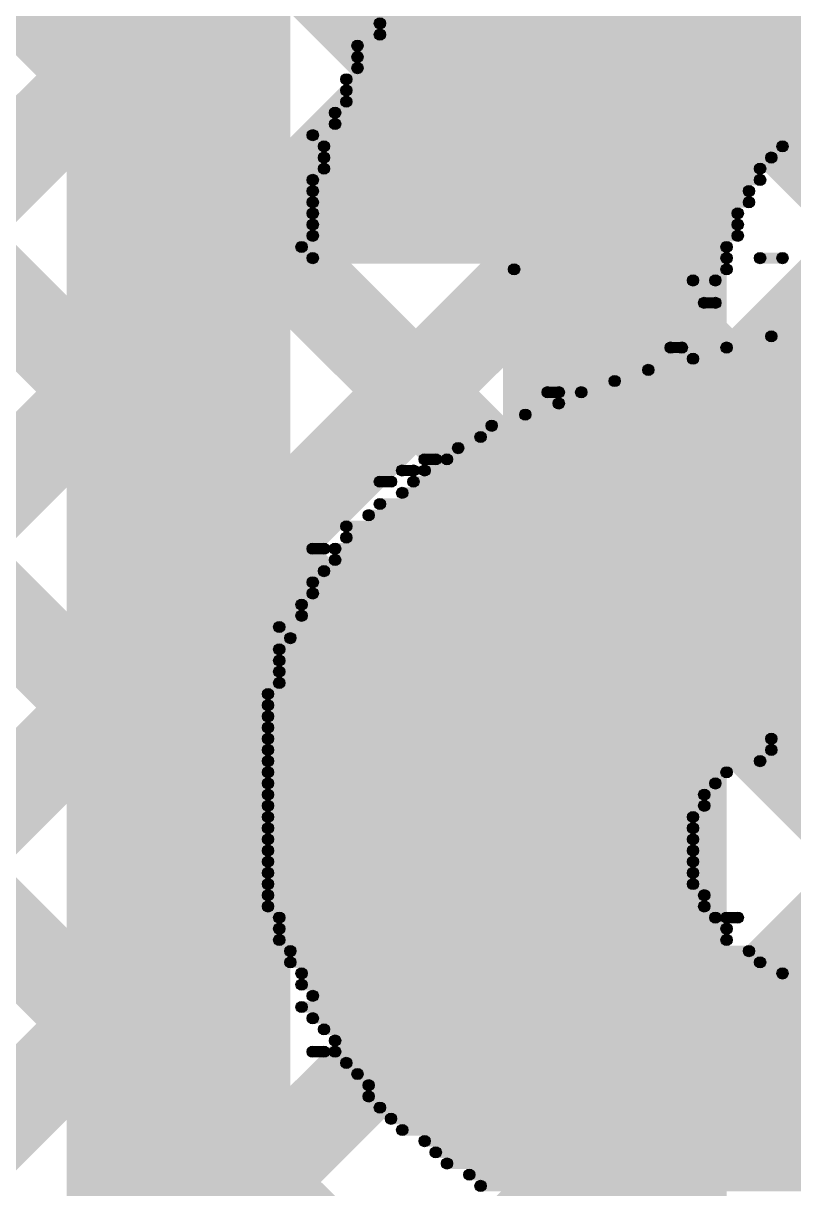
# Model space of a CAD drawing. Header units: millimetres. Extents: x 3.07 to 5.81, y 1.29 to 3.84.
# Drawn here: x 4.1651 to 4.234, y 1.5267 to 1.631 of the extents above; entities that cross this region are included whole.
import ezdxf

# ---------------------------------------------------------------- set-up
doc = ezdxf.new("R2010")
doc.units = ezdxf.units.MM
doc.header["$MEASUREMENT"] = 0
for name, color, linetype in [('BottomLayer', 5, 'Continuous'), ('BottomOverlay', 54, 'Continuous'), ('TopLayer', 1, 'Continuous')]:
    doc.layers.add(name, color=color, linetype=linetype)

msp = doc.modelspace()

# ---------------------------------------------------------------- hatches: boundary and pattern name
at = {"layer": 'BottomLayer'}
for points in [[(4.04083, 1.48959), (4.03517, 1.49524), (4.27376, 1.73383), (4.27941, 1.72817)], [(4.04083, 1.43302), (4.03517, 1.43867), (4.33033, 1.73383), (4.33598, 1.72817)], [(4.04083, 1.4613), (4.03517, 1.46696), (4.30204, 1.73383), (4.3077, 1.72817)], [(4.03616, 1.72817), (4.04182, 1.73383), (4.27482, 1.50083), (4.26916, 1.49517)], [(4.06445, 1.72817), (4.07011, 1.73383), (4.30311, 1.50083), (4.29745, 1.49517)], [(4.09273, 1.72817), (4.09839, 1.73383), (4.33139, 1.50083), (4.32573, 1.49517)], [(4.12527, 1.48917), (4.11961, 1.49483), (4.35861, 1.73383), (4.36427, 1.72817)], [(4.12102, 1.72817), (4.12667, 1.73383), (4.35967, 1.50083), (4.35402, 1.49517)], [(4.15955, 1.49517), (4.15389, 1.50083), (4.38689, 1.73383), (4.39255, 1.72817)], [(4.18784, 1.49517), (4.18218, 1.50083), (4.41518, 1.73383), (4.42084, 1.72817)], [(4.03517, 1.70088), (4.04083, 1.70654), (4.24654, 1.50083), (4.24088, 1.49517)], [(4.03517, 1.6726), (4.04083, 1.67825), (4.21825, 1.50083), (4.2126, 1.49517)]]:
    msp.add_hatch(color=5, dxfattribs=at).paths.add_polyline_path(points)
at = {"layer": 'BottomOverlay'}
h = msp.add_hatch(color=54, dxfattribs=at)
edge = h.paths.add_edge_path()
edge.add_arc((4.197, 1.631), 0.0005, 0, 360)
for points in [[(4.197, 1.6305), (4.197, 1.6315), (4.289, 1.6315), (4.289, 1.6305)], [(4.197, 1.6295), (4.197, 1.6305), (4.289, 1.6305), (4.289, 1.6295)], [(4.195, 1.6285), (4.195, 1.6295), (4.29, 1.6295), (4.29, 1.6285)], [(4.195, 1.6275), (4.195, 1.6285), (4.291, 1.6285), (4.291, 1.6275)], [(4.194, 1.6255), (4.194, 1.6265), (4.292, 1.6265), (4.292, 1.6255)], [(4.195, 1.6265), (4.195, 1.6275), (4.291, 1.6275), (4.291, 1.6265)], [(4.194, 1.6245), (4.194, 1.6255), (4.293, 1.6255), (4.293, 1.6245)], [(4.194, 1.6235), (4.194, 1.6245), (4.293, 1.6245), (4.293, 1.6235)], [(4.193, 1.6225), (4.193, 1.6235), (4.24, 1.6235), (4.24, 1.6225)], [(4.193, 1.6215), (4.193, 1.6225), (4.237, 1.6225), (4.237, 1.6215)], [(4.191, 1.6205), (4.191, 1.6215), (4.236, 1.6215), (4.236, 1.6205)], [(4.192, 1.6195), (4.192, 1.6205), (4.233, 1.6205), (4.233, 1.6195)], [(4.192, 1.6185), (4.192, 1.6195), (4.232, 1.6195), (4.232, 1.6185)], [(4.192, 1.6175), (4.192, 1.6185), (4.231, 1.6185), (4.231, 1.6175)], [(4.191, 1.6165), (4.191, 1.6175), (4.231, 1.6175), (4.231, 1.6165)], [(4.191, 1.6155), (4.191, 1.6165), (4.23, 1.6165), (4.23, 1.6155)], [(4.191, 1.6145), (4.191, 1.6155), (4.23, 1.6155), (4.23, 1.6145)], [(4.191, 1.6135), (4.191, 1.6145), (4.229, 1.6145), (4.229, 1.6135)], [(4.191, 1.6125), (4.191, 1.6135), (4.229, 1.6135), (4.229, 1.6125)], [(4.191, 1.6115), (4.191, 1.6125), (4.229, 1.6125), (4.229, 1.6115)], [(4.19, 1.6105), (4.19, 1.6115), (4.228, 1.6115), (4.228, 1.6105)], [(4.191, 1.6095), (4.191, 1.6105), (4.228, 1.6105), (4.228, 1.6095)], [(4.231, 1.6095), (4.231, 1.6105), (4.233, 1.6105), (4.233, 1.6095)], [(4.209, 1.6085), (4.209, 1.6095), (4.228, 1.6095), (4.228, 1.6085)], [(4.225, 1.6075), (4.225, 1.6085), (4.227, 1.6085), (4.227, 1.6075)], [(4.226, 1.6055), (4.226, 1.6065), (4.227, 1.6065), (4.227, 1.6055)], [(4.232, 1.6025), (4.232, 1.6035), (4.295, 1.6035), (4.295, 1.6025)], [(4.223, 1.6015), (4.223, 1.6025), (4.224, 1.6025), (4.224, 1.6015)], [(4.225, 1.6005), (4.225, 1.6015), (4.294, 1.6015), (4.294, 1.6005)], [(4.228, 1.6015), (4.228, 1.6025), (4.294, 1.6025), (4.294, 1.6015)], [(4.221, 1.5995), (4.221, 1.6005), (4.293, 1.6005), (4.293, 1.5995)], [(4.218, 1.5985), (4.218, 1.5995), (4.293, 1.5995), (4.293, 1.5985)], [(4.212, 1.5975), (4.212, 1.5985), (4.213, 1.5985), (4.213, 1.5975)], [(4.215, 1.5975), (4.215, 1.5985), (4.294, 1.5985), (4.294, 1.5975)], [(4.213, 1.5965), (4.213, 1.5975), (4.292, 1.5975), (4.292, 1.5965)], [(4.21, 1.5955), (4.21, 1.5965), (4.291, 1.5965), (4.291, 1.5955)], [(4.207, 1.5945), (4.207, 1.5955), (4.291, 1.5955), (4.291, 1.5945)], [(4.206, 1.5935), (4.206, 1.5945), (4.29, 1.5945), (4.29, 1.5935)], [(4.204, 1.5925), (4.204, 1.5935), (4.29, 1.5935), (4.29, 1.5925)], [(4.201, 1.5915), (4.201, 1.5925), (4.202, 1.5925), (4.202, 1.5915)], [(4.203, 1.5915), (4.203, 1.5925), (4.289, 1.5925), (4.289, 1.5915)], [(4.199, 1.5905), (4.199, 1.5915), (4.2, 1.5915), (4.2, 1.5905)], [(4.201, 1.5905), (4.201, 1.5915), (4.288, 1.5915), (4.288, 1.5905)], [(4.197, 1.5895), (4.197, 1.5905), (4.198, 1.5905), (4.198, 1.5895)], [(4.2, 1.5895), (4.2, 1.5905), (4.287, 1.5905), (4.287, 1.5895)], [(4.199, 1.5885), (4.199, 1.5895), (4.286, 1.5895), (4.286, 1.5885)], [(4.197, 1.5875), (4.197, 1.5885), (4.285, 1.5885), (4.285, 1.5875)], [(4.196, 1.5865), (4.196, 1.5875), (4.285, 1.5875), (4.285, 1.5865)], [(4.194, 1.5855), (4.194, 1.5865), (4.285, 1.5865), (4.285, 1.5855)], [(4.194, 1.5845), (4.194, 1.5855), (4.282, 1.5855), (4.282, 1.5845)], [(4.191, 1.5835), (4.191, 1.5845), (4.192, 1.5845), (4.192, 1.5835)], [(4.193, 1.5835), (4.193, 1.5845), (4.281, 1.5845), (4.281, 1.5835)], [(4.193, 1.5825), (4.193, 1.5835), (4.279, 1.5835), (4.279, 1.5825)], [(4.192, 1.5815), (4.192, 1.5825), (4.277, 1.5825), (4.277, 1.5815)], [(4.191, 1.5805), (4.191, 1.5815), (4.275, 1.5815), (4.275, 1.5805)], [(4.191, 1.5795), (4.191, 1.5805), (4.274, 1.5805), (4.274, 1.5795)], [(4.19, 1.5785), (4.19, 1.5795), (4.271, 1.5795), (4.271, 1.5785)], [(4.188, 1.5765), (4.188, 1.5775), (4.266, 1.5775), (4.266, 1.5765)], [(4.19, 1.5775), (4.19, 1.5785), (4.269, 1.5785), (4.269, 1.5775)], [(4.189, 1.5755), (4.189, 1.5765), (4.264, 1.5765), (4.264, 1.5755)], [(4.188, 1.5745), (4.188, 1.5755), (4.261, 1.5755), (4.261, 1.5745)], [(4.188, 1.5735), (4.188, 1.5745), (4.257, 1.5745), (4.257, 1.5735)], [(4.188, 1.5725), (4.188, 1.5735), (4.253, 1.5735), (4.253, 1.5725)], [(4.188, 1.5715), (4.188, 1.5725), (4.249, 1.5725), (4.249, 1.5715)], [(4.187, 1.5705), (4.187, 1.5715), (4.245, 1.5715), (4.245, 1.5705)], [(4.187, 1.5695), (4.187, 1.5705), (4.241, 1.5705), (4.241, 1.5695)], [(4.187, 1.5685), (4.187, 1.5695), (4.237, 1.5695), (4.237, 1.5685)], [(4.187, 1.5675), (4.187, 1.5685), (4.235, 1.5685), (4.235, 1.5675)], [(4.187, 1.5665), (4.187, 1.5675), (4.232, 1.5675), (4.232, 1.5665)], [(4.187, 1.5655), (4.187, 1.5665), (4.232, 1.5665), (4.232, 1.5655)], [(4.187, 1.5645), (4.187, 1.5655), (4.231, 1.5655), (4.231, 1.5645)], [(4.187, 1.5635), (4.187, 1.5645), (4.228, 1.5645), (4.228, 1.5635)], [(4.187, 1.5625), (4.187, 1.5635), (4.227, 1.5635), (4.227, 1.5625)], [(4.187, 1.5615), (4.187, 1.5625), (4.226, 1.5625), (4.226, 1.5615)], [(4.187, 1.5605), (4.187, 1.5615), (4.226, 1.5615), (4.226, 1.5605)], [(4.187, 1.5595), (4.187, 1.5605), (4.225, 1.5605), (4.225, 1.5595)], [(4.187, 1.5585), (4.187, 1.5595), (4.225, 1.5595), (4.225, 1.5585)], [(4.187, 1.5575), (4.187, 1.5585), (4.225, 1.5585), (4.225, 1.5575)], [(4.187, 1.5565), (4.187, 1.5575), (4.225, 1.5575), (4.225, 1.5565)], [(4.187, 1.5555), (4.187, 1.5565), (4.225, 1.5565), (4.225, 1.5555)], [(4.187, 1.5545), (4.187, 1.5555), (4.225, 1.5555), (4.225, 1.5545)], [(4.187, 1.5535), (4.187, 1.5545), (4.225, 1.5545), (4.225, 1.5535)], [(4.187, 1.5525), (4.187, 1.5535), (4.226, 1.5535), (4.226, 1.5525)], [(4.187, 1.5515), (4.187, 1.5525), (4.226, 1.5525), (4.226, 1.5515)], [(4.188, 1.5505), (4.188, 1.5515), (4.227, 1.5515), (4.227, 1.5505)], [(4.228, 1.5505), (4.228, 1.5515), (4.229, 1.5515), (4.229, 1.5505)], [(4.188, 1.5495), (4.188, 1.5505), (4.228, 1.5505), (4.228, 1.5495)], [(4.188, 1.5485), (4.188, 1.5495), (4.228, 1.5495), (4.228, 1.5485)], [(4.189, 1.5475), (4.189, 1.5485), (4.23, 1.5485), (4.23, 1.5475)], [(4.189, 1.5465), (4.189, 1.5475), (4.231, 1.5475), (4.231, 1.5465)], [(4.19, 1.5455), (4.19, 1.5465), (4.233, 1.5465), (4.233, 1.5455)], [(4.19, 1.5445), (4.19, 1.5455), (4.237, 1.5455), (4.237, 1.5445)], [(4.191, 1.5435), (4.191, 1.5445), (4.295, 1.5445), (4.295, 1.5435)], [(4.19, 1.5425), (4.19, 1.5435), (4.295, 1.5435), (4.295, 1.5425)], [(4.191, 1.5415), (4.191, 1.5425), (4.294, 1.5425), (4.294, 1.5415)], [(4.192, 1.5405), (4.192, 1.5415), (4.293, 1.5415), (4.293, 1.5405)], [(4.193, 1.5395), (4.193, 1.5405), (4.293, 1.5405), (4.293, 1.5395)], [(4.191, 1.5385), (4.191, 1.5395), (4.192, 1.5395), (4.192, 1.5385)], [(4.193, 1.5385), (4.193, 1.5395), (4.292, 1.5395), (4.292, 1.5385)], [(4.194, 1.5375), (4.194, 1.5385), (4.291, 1.5385), (4.291, 1.5375)], [(4.195, 1.5365), (4.195, 1.5375), (4.291, 1.5375), (4.291, 1.5365)], [(4.196, 1.5355), (4.196, 1.5365), (4.29, 1.5365), (4.29, 1.5355)], [(4.196, 1.5345), (4.196, 1.5355), (4.289, 1.5355), (4.289, 1.5345)], [(4.197, 1.5335), (4.197, 1.5345), (4.289, 1.5345), (4.289, 1.5335)], [(4.198, 1.5325), (4.198, 1.5335), (4.288, 1.5335), (4.288, 1.5325)], [(4.199, 1.5315), (4.199, 1.5325), (4.287, 1.5325), (4.287, 1.5315)], [(4.201, 1.5305), (4.201, 1.5315), (4.286, 1.5315), (4.286, 1.5305)], [(4.202, 1.5295), (4.202, 1.5305), (4.284, 1.5305), (4.284, 1.5295)], [(4.203, 1.5285), (4.203, 1.5295), (4.283, 1.5295), (4.283, 1.5285)], [(4.205, 1.5275), (4.205, 1.5285), (4.282, 1.5285), (4.282, 1.5275)], [(4.206, 1.5265), (4.206, 1.5275), (4.281, 1.5275), (4.281, 1.5265)]]:
    msp.add_hatch(color=54, dxfattribs=at).paths.add_polyline_path(points)
h = msp.add_hatch(color=54, dxfattribs=at)
edge = h.paths.add_edge_path()
edge.add_arc((4.197, 1.63), 0.0005, 0, 360)
h = msp.add_hatch(color=54, dxfattribs=at)
edge = h.paths.add_edge_path()
edge.add_arc((4.195, 1.629), 0.0005, 0, 360)
h = msp.add_hatch(color=54, dxfattribs=at)
edge = h.paths.add_edge_path()
edge.add_arc((4.195, 1.628), 0.0005, 0, 360)
h = msp.add_hatch(color=54, dxfattribs=at)
edge = h.paths.add_edge_path()
edge.add_arc((4.194, 1.626), 0.0005, 0, 360)
h = msp.add_hatch(color=54, dxfattribs=at)
edge = h.paths.add_edge_path()
edge.add_arc((4.195, 1.627), 0.0005, 0, 360)
h = msp.add_hatch(color=54, dxfattribs=at)
edge = h.paths.add_edge_path()
edge.add_arc((4.194, 1.625), 0.0005, 0, 360)
h = msp.add_hatch(color=54, dxfattribs=at)
edge = h.paths.add_edge_path()
edge.add_arc((4.194, 1.624), 0.0005, 0, 360)
h = msp.add_hatch(color=54, dxfattribs=at)
edge = h.paths.add_edge_path()
edge.add_arc((4.193, 1.623), 0.0005, 0, 360)
h = msp.add_hatch(color=54, dxfattribs=at)
edge = h.paths.add_edge_path()
edge.add_arc((4.193, 1.622), 0.0005, 0, 360)
h = msp.add_hatch(color=54, dxfattribs=at)
edge = h.paths.add_edge_path()
edge.add_arc((4.191, 1.621), 0.0005, 0, 360)
h = msp.add_hatch(color=54, dxfattribs=at)
edge = h.paths.add_edge_path()
edge.add_arc((4.192, 1.62), 0.0005, 0, 360)
h = msp.add_hatch(color=54, dxfattribs=at)
edge = h.paths.add_edge_path()
edge.add_arc((4.233, 1.62), 0.0005, 0, 360)
h = msp.add_hatch(color=54, dxfattribs=at)
edge = h.paths.add_edge_path()
edge.add_arc((4.192, 1.619), 0.0005, 0, 360)
h = msp.add_hatch(color=54, dxfattribs=at)
edge = h.paths.add_edge_path()
edge.add_arc((4.232, 1.619), 0.0005, 0, 360)
h = msp.add_hatch(color=54, dxfattribs=at)
edge = h.paths.add_edge_path()
edge.add_arc((4.192, 1.618), 0.0005, 0, 360)
h = msp.add_hatch(color=54, dxfattribs=at)
edge = h.paths.add_edge_path()
edge.add_arc((4.231, 1.618), 0.0005, 0, 360)
h = msp.add_hatch(color=54, dxfattribs=at)
edge = h.paths.add_edge_path()
edge.add_arc((4.191, 1.617), 0.0005, 0, 360)
h = msp.add_hatch(color=54, dxfattribs=at)
edge = h.paths.add_edge_path()
edge.add_arc((4.231, 1.617), 0.0005, 0, 360)
h = msp.add_hatch(color=54, dxfattribs=at)
edge = h.paths.add_edge_path()
edge.add_arc((4.191, 1.616), 0.0005, 0, 360)
h = msp.add_hatch(color=54, dxfattribs=at)
edge = h.paths.add_edge_path()
edge.add_arc((4.23, 1.616), 0.0005, 0, 360)
h = msp.add_hatch(color=54, dxfattribs=at)
edge = h.paths.add_edge_path()
edge.add_arc((4.191, 1.615), 0.0005, 0, 360)
h = msp.add_hatch(color=54, dxfattribs=at)
edge = h.paths.add_edge_path()
edge.add_arc((4.23, 1.615), 0.0005, 0, 360)
h = msp.add_hatch(color=54, dxfattribs=at)
edge = h.paths.add_edge_path()
edge.add_arc((4.191, 1.614), 0.0005, 0, 360)
h = msp.add_hatch(color=54, dxfattribs=at)
edge = h.paths.add_edge_path()
edge.add_arc((4.229, 1.614), 0.0005, 0, 360)
h = msp.add_hatch(color=54, dxfattribs=at)
edge = h.paths.add_edge_path()
edge.add_arc((4.191, 1.613), 0.0005, 0, 360)
h = msp.add_hatch(color=54, dxfattribs=at)
edge = h.paths.add_edge_path()
edge.add_arc((4.229, 1.613), 0.0005, 0, 360)
h = msp.add_hatch(color=54, dxfattribs=at)
edge = h.paths.add_edge_path()
edge.add_arc((4.191, 1.612), 0.0005, 0, 360)
h = msp.add_hatch(color=54, dxfattribs=at)
edge = h.paths.add_edge_path()
edge.add_arc((4.229, 1.612), 0.0005, 0, 360)
h = msp.add_hatch(color=54, dxfattribs=at)
edge = h.paths.add_edge_path()
edge.add_arc((4.19, 1.611), 0.0005, 0, 360)
h = msp.add_hatch(color=54, dxfattribs=at)
edge = h.paths.add_edge_path()
edge.add_arc((4.228, 1.611), 0.0005, 0, 360)
h = msp.add_hatch(color=54, dxfattribs=at)
edge = h.paths.add_edge_path()
edge.add_arc((4.191, 1.61), 0.0005, 0, 360)
h = msp.add_hatch(color=54, dxfattribs=at)
edge = h.paths.add_edge_path()
edge.add_arc((4.228, 1.61), 0.0005, 0, 360)
h = msp.add_hatch(color=54, dxfattribs=at)
edge = h.paths.add_edge_path()
edge.add_arc((4.231, 1.61), 0.0005, 0, 360)
h = msp.add_hatch(color=54, dxfattribs=at)
edge = h.paths.add_edge_path()
edge.add_arc((4.233, 1.61), 0.0005, 0, 360)
h = msp.add_hatch(color=54, dxfattribs=at)
edge = h.paths.add_edge_path()
edge.add_arc((4.209, 1.609), 0.0005, 0, 360)
h = msp.add_hatch(color=54, dxfattribs=at)
edge = h.paths.add_edge_path()
edge.add_arc((4.228, 1.609), 0.0005, 0, 360)
h = msp.add_hatch(color=54, dxfattribs=at)
edge = h.paths.add_edge_path()
edge.add_arc((4.225, 1.608), 0.0005, 0, 360)
h = msp.add_hatch(color=54, dxfattribs=at)
edge = h.paths.add_edge_path()
edge.add_arc((4.227, 1.608), 0.0005, 0, 360)
h = msp.add_hatch(color=54, dxfattribs=at)
edge = h.paths.add_edge_path()
edge.add_arc((4.226, 1.606), 0.0005, 0, 360)
h = msp.add_hatch(color=54, dxfattribs=at)
edge = h.paths.add_edge_path()
edge.add_arc((4.227, 1.606), 0.0005, 0, 360)
h = msp.add_hatch(color=54, dxfattribs=at)
edge = h.paths.add_edge_path()
edge.add_arc((4.232, 1.603), 0.0005, 0, 360)
h = msp.add_hatch(color=54, dxfattribs=at)
edge = h.paths.add_edge_path()
edge.add_arc((4.223, 1.602), 0.0005, 0, 360)
h = msp.add_hatch(color=54, dxfattribs=at)
edge = h.paths.add_edge_path()
edge.add_arc((4.224, 1.602), 0.0005, 0, 360)
h = msp.add_hatch(color=54, dxfattribs=at)
edge = h.paths.add_edge_path()
edge.add_arc((4.225, 1.601), 0.0005, 0, 360)
h = msp.add_hatch(color=54, dxfattribs=at)
edge = h.paths.add_edge_path()
edge.add_arc((4.228, 1.602), 0.0005, 0, 360)
h = msp.add_hatch(color=54, dxfattribs=at)
edge = h.paths.add_edge_path()
edge.add_arc((4.221, 1.6), 0.0005, 0, 360)
h = msp.add_hatch(color=54, dxfattribs=at)
edge = h.paths.add_edge_path()
edge.add_arc((4.218, 1.599), 0.0005, 0, 360)
h = msp.add_hatch(color=54, dxfattribs=at)
edge = h.paths.add_edge_path()
edge.add_arc((4.212, 1.598), 0.0005, 0, 360)
h = msp.add_hatch(color=54, dxfattribs=at)
edge = h.paths.add_edge_path()
edge.add_arc((4.213, 1.598), 0.0005, 0, 360)
h = msp.add_hatch(color=54, dxfattribs=at)
edge = h.paths.add_edge_path()
edge.add_arc((4.215, 1.598), 0.0005, 0, 360)
h = msp.add_hatch(color=54, dxfattribs=at)
edge = h.paths.add_edge_path()
edge.add_arc((4.213, 1.597), 0.0005, 0, 360)
h = msp.add_hatch(color=54, dxfattribs=at)
edge = h.paths.add_edge_path()
edge.add_arc((4.21, 1.596), 0.0005, 0, 360)
h = msp.add_hatch(color=54, dxfattribs=at)
edge = h.paths.add_edge_path()
edge.add_arc((4.207, 1.595), 0.0005, 0, 360)
h = msp.add_hatch(color=54, dxfattribs=at)
edge = h.paths.add_edge_path()
edge.add_arc((4.206, 1.594), 0.0005, 0, 360)
h = msp.add_hatch(color=54, dxfattribs=at)
edge = h.paths.add_edge_path()
edge.add_arc((4.204, 1.593), 0.0005, 0, 360)
h = msp.add_hatch(color=54, dxfattribs=at)
edge = h.paths.add_edge_path()
edge.add_arc((4.201, 1.592), 0.0005, 0, 360)
h = msp.add_hatch(color=54, dxfattribs=at)
edge = h.paths.add_edge_path()
edge.add_arc((4.202, 1.592), 0.0005, 0, 360)
h = msp.add_hatch(color=54, dxfattribs=at)
edge = h.paths.add_edge_path()
edge.add_arc((4.203, 1.592), 0.0005, 0, 360)
h = msp.add_hatch(color=54, dxfattribs=at)
edge = h.paths.add_edge_path()
edge.add_arc((4.199, 1.591), 0.0005, 0, 360)
h = msp.add_hatch(color=54, dxfattribs=at)
edge = h.paths.add_edge_path()
edge.add_arc((4.2, 1.591), 0.0005, 0, 360)
h = msp.add_hatch(color=54, dxfattribs=at)
edge = h.paths.add_edge_path()
edge.add_arc((4.201, 1.591), 0.0005, 0, 360)
h = msp.add_hatch(color=54, dxfattribs=at)
edge = h.paths.add_edge_path()
edge.add_arc((4.197, 1.59), 0.0005, 0, 360)
h = msp.add_hatch(color=54, dxfattribs=at)
edge = h.paths.add_edge_path()
edge.add_arc((4.198, 1.59), 0.0005, 0, 360)
h = msp.add_hatch(color=54, dxfattribs=at)
edge = h.paths.add_edge_path()
edge.add_arc((4.2, 1.59), 0.0005, 0, 360)
h = msp.add_hatch(color=54, dxfattribs=at)
edge = h.paths.add_edge_path()
edge.add_arc((4.199, 1.589), 0.0005, 0, 360)
h = msp.add_hatch(color=54, dxfattribs=at)
edge = h.paths.add_edge_path()
edge.add_arc((4.197, 1.588), 0.0005, 0, 360)
h = msp.add_hatch(color=54, dxfattribs=at)
edge = h.paths.add_edge_path()
edge.add_arc((4.196, 1.587), 0.0005, 0, 360)
h = msp.add_hatch(color=54, dxfattribs=at)
edge = h.paths.add_edge_path()
edge.add_arc((4.194, 1.586), 0.0005, 0, 360)
h = msp.add_hatch(color=54, dxfattribs=at)
edge = h.paths.add_edge_path()
edge.add_arc((4.194, 1.585), 0.0005, 0, 360)
h = msp.add_hatch(color=54, dxfattribs=at)
edge = h.paths.add_edge_path()
edge.add_arc((4.191, 1.584), 0.0005, 0, 360)
h = msp.add_hatch(color=54, dxfattribs=at)
edge = h.paths.add_edge_path()
edge.add_arc((4.192, 1.584), 0.0005, 0, 360)
h = msp.add_hatch(color=54, dxfattribs=at)
edge = h.paths.add_edge_path()
edge.add_arc((4.193, 1.584), 0.0005, 0, 360)
h = msp.add_hatch(color=54, dxfattribs=at)
edge = h.paths.add_edge_path()
edge.add_arc((4.193, 1.583), 0.0005, 0, 360)
h = msp.add_hatch(color=54, dxfattribs=at)
edge = h.paths.add_edge_path()
edge.add_arc((4.192, 1.582), 0.0005, 0, 360)
h = msp.add_hatch(color=54, dxfattribs=at)
edge = h.paths.add_edge_path()
edge.add_arc((4.191, 1.581), 0.0005, 0, 360)
h = msp.add_hatch(color=54, dxfattribs=at)
edge = h.paths.add_edge_path()
edge.add_arc((4.191, 1.58), 0.0005, 0, 360)
h = msp.add_hatch(color=54, dxfattribs=at)
edge = h.paths.add_edge_path()
edge.add_arc((4.19, 1.579), 0.0005, 0, 360)
h = msp.add_hatch(color=54, dxfattribs=at)
edge = h.paths.add_edge_path()
edge.add_arc((4.188, 1.577), 0.0005, 0, 360)
h = msp.add_hatch(color=54, dxfattribs=at)
edge = h.paths.add_edge_path()
edge.add_arc((4.19, 1.578), 0.0005, 0, 360)
h = msp.add_hatch(color=54, dxfattribs=at)
edge = h.paths.add_edge_path()
edge.add_arc((4.189, 1.576), 0.0005, 0, 360)
h = msp.add_hatch(color=54, dxfattribs=at)
edge = h.paths.add_edge_path()
edge.add_arc((4.188, 1.575), 0.0005, 0, 360)
h = msp.add_hatch(color=54, dxfattribs=at)
edge = h.paths.add_edge_path()
edge.add_arc((4.188, 1.574), 0.0005, 0, 360)
h = msp.add_hatch(color=54, dxfattribs=at)
edge = h.paths.add_edge_path()
edge.add_arc((4.188, 1.573), 0.0005, 0, 360)
h = msp.add_hatch(color=54, dxfattribs=at)
edge = h.paths.add_edge_path()
edge.add_arc((4.188, 1.572), 0.0005, 0, 360)
h = msp.add_hatch(color=54, dxfattribs=at)
edge = h.paths.add_edge_path()
edge.add_arc((4.187, 1.571), 0.0005, 0, 360)
h = msp.add_hatch(color=54, dxfattribs=at)
edge = h.paths.add_edge_path()
edge.add_arc((4.187, 1.57), 0.0005, 0, 360)
h = msp.add_hatch(color=54, dxfattribs=at)
edge = h.paths.add_edge_path()
edge.add_arc((4.187, 1.569), 0.0005, 0, 360)
h = msp.add_hatch(color=54, dxfattribs=at)
edge = h.paths.add_edge_path()
edge.add_arc((4.187, 1.568), 0.0005, 0, 360)
h = msp.add_hatch(color=54, dxfattribs=at)
edge = h.paths.add_edge_path()
edge.add_arc((4.187, 1.567), 0.0005, 0, 360)
h = msp.add_hatch(color=54, dxfattribs=at)
edge = h.paths.add_edge_path()
edge.add_arc((4.232, 1.567), 0.0005, 0, 360)
h = msp.add_hatch(color=54, dxfattribs=at)
edge = h.paths.add_edge_path()
edge.add_arc((4.187, 1.566), 0.0005, 0, 360)
h = msp.add_hatch(color=54, dxfattribs=at)
edge = h.paths.add_edge_path()
edge.add_arc((4.232, 1.566), 0.0005, 0, 360)
h = msp.add_hatch(color=54, dxfattribs=at)
edge = h.paths.add_edge_path()
edge.add_arc((4.187, 1.565), 0.0005, 0, 360)
h = msp.add_hatch(color=54, dxfattribs=at)
edge = h.paths.add_edge_path()
edge.add_arc((4.231, 1.565), 0.0005, 0, 360)
h = msp.add_hatch(color=54, dxfattribs=at)
edge = h.paths.add_edge_path()
edge.add_arc((4.187, 1.564), 0.0005, 0, 360)
h = msp.add_hatch(color=54, dxfattribs=at)
edge = h.paths.add_edge_path()
edge.add_arc((4.228, 1.564), 0.0005, 0, 360)
h = msp.add_hatch(color=54, dxfattribs=at)
edge = h.paths.add_edge_path()
edge.add_arc((4.187, 1.563), 0.0005, 0, 360)
h = msp.add_hatch(color=54, dxfattribs=at)
edge = h.paths.add_edge_path()
edge.add_arc((4.227, 1.563), 0.0005, 0, 360)
h = msp.add_hatch(color=54, dxfattribs=at)
edge = h.paths.add_edge_path()
edge.add_arc((4.187, 1.562), 0.0005, 0, 360)
h = msp.add_hatch(color=54, dxfattribs=at)
edge = h.paths.add_edge_path()
edge.add_arc((4.226, 1.562), 0.0005, 0, 360)
h = msp.add_hatch(color=54, dxfattribs=at)
edge = h.paths.add_edge_path()
edge.add_arc((4.187, 1.561), 0.0005, 0, 360)
h = msp.add_hatch(color=54, dxfattribs=at)
edge = h.paths.add_edge_path()
edge.add_arc((4.226, 1.561), 0.0005, 0, 360)
h = msp.add_hatch(color=54, dxfattribs=at)
edge = h.paths.add_edge_path()
edge.add_arc((4.187, 1.56), 0.0005, 0, 360)
h = msp.add_hatch(color=54, dxfattribs=at)
edge = h.paths.add_edge_path()
edge.add_arc((4.225, 1.56), 0.0005, 0, 360)
h = msp.add_hatch(color=54, dxfattribs=at)
edge = h.paths.add_edge_path()
edge.add_arc((4.187, 1.559), 0.0005, 0, 360)
h = msp.add_hatch(color=54, dxfattribs=at)
edge = h.paths.add_edge_path()
edge.add_arc((4.225, 1.559), 0.0005, 0, 360)
h = msp.add_hatch(color=54, dxfattribs=at)
edge = h.paths.add_edge_path()
edge.add_arc((4.187, 1.558), 0.0005, 0, 360)
h = msp.add_hatch(color=54, dxfattribs=at)
edge = h.paths.add_edge_path()
edge.add_arc((4.225, 1.558), 0.0005, 0, 360)
h = msp.add_hatch(color=54, dxfattribs=at)
edge = h.paths.add_edge_path()
edge.add_arc((4.187, 1.557), 0.0005, 0, 360)
h = msp.add_hatch(color=54, dxfattribs=at)
edge = h.paths.add_edge_path()
edge.add_arc((4.225, 1.557), 0.0005, 0, 360)
h = msp.add_hatch(color=54, dxfattribs=at)
edge = h.paths.add_edge_path()
edge.add_arc((4.187, 1.556), 0.0005, 0, 360)
h = msp.add_hatch(color=54, dxfattribs=at)
edge = h.paths.add_edge_path()
edge.add_arc((4.225, 1.556), 0.0005, 0, 360)
h = msp.add_hatch(color=54, dxfattribs=at)
edge = h.paths.add_edge_path()
edge.add_arc((4.187, 1.555), 0.0005, 0, 360)
h = msp.add_hatch(color=54, dxfattribs=at)
edge = h.paths.add_edge_path()
edge.add_arc((4.225, 1.555), 0.0005, 0, 360)
h = msp.add_hatch(color=54, dxfattribs=at)
edge = h.paths.add_edge_path()
edge.add_arc((4.187, 1.554), 0.0005, 0, 360)
h = msp.add_hatch(color=54, dxfattribs=at)
edge = h.paths.add_edge_path()
edge.add_arc((4.225, 1.554), 0.0005, 0, 360)
h = msp.add_hatch(color=54, dxfattribs=at)
edge = h.paths.add_edge_path()
edge.add_arc((4.187, 1.553), 0.0005, 0, 360)
h = msp.add_hatch(color=54, dxfattribs=at)
edge = h.paths.add_edge_path()
edge.add_arc((4.187, 1.552), 0.0005, 0, 360)
h = msp.add_hatch(color=54, dxfattribs=at)
edge = h.paths.add_edge_path()
edge.add_arc((4.226, 1.553), 0.0005, 0, 360)
h = msp.add_hatch(color=54, dxfattribs=at)
edge = h.paths.add_edge_path()
edge.add_arc((4.226, 1.552), 0.0005, 0, 360)
h = msp.add_hatch(color=54, dxfattribs=at)
edge = h.paths.add_edge_path()
edge.add_arc((4.188, 1.551), 0.0005, 0, 360)
h = msp.add_hatch(color=54, dxfattribs=at)
edge = h.paths.add_edge_path()
edge.add_arc((4.227, 1.551), 0.0005, 0, 360)
h = msp.add_hatch(color=54, dxfattribs=at)
edge = h.paths.add_edge_path()
edge.add_arc((4.228, 1.551), 0.0005, 0, 360)
h = msp.add_hatch(color=54, dxfattribs=at)
edge = h.paths.add_edge_path()
edge.add_arc((4.229, 1.551), 0.0005, 0, 360)
h = msp.add_hatch(color=54, dxfattribs=at)
edge = h.paths.add_edge_path()
edge.add_arc((4.188, 1.55), 0.0005, 0, 360)
h = msp.add_hatch(color=54, dxfattribs=at)
edge = h.paths.add_edge_path()
edge.add_arc((4.228, 1.55), 0.0005, 0, 360)
h = msp.add_hatch(color=54, dxfattribs=at)
edge = h.paths.add_edge_path()
edge.add_arc((4.188, 1.549), 0.0005, 0, 360)
h = msp.add_hatch(color=54, dxfattribs=at)
edge = h.paths.add_edge_path()
edge.add_arc((4.228, 1.549), 0.0005, 0, 360)
h = msp.add_hatch(color=54, dxfattribs=at)
edge = h.paths.add_edge_path()
edge.add_arc((4.189, 1.548), 0.0005, 0, 360)
h = msp.add_hatch(color=54, dxfattribs=at)
edge = h.paths.add_edge_path()
edge.add_arc((4.23, 1.548), 0.0005, 0, 360)
h = msp.add_hatch(color=54, dxfattribs=at)
edge = h.paths.add_edge_path()
edge.add_arc((4.189, 1.547), 0.0005, 0, 360)
h = msp.add_hatch(color=54, dxfattribs=at)
edge = h.paths.add_edge_path()
edge.add_arc((4.231, 1.547), 0.0005, 0, 360)
h = msp.add_hatch(color=54, dxfattribs=at)
edge = h.paths.add_edge_path()
edge.add_arc((4.19, 1.546), 0.0005, 0, 360)
h = msp.add_hatch(color=54, dxfattribs=at)
edge = h.paths.add_edge_path()
edge.add_arc((4.233, 1.546), 0.0005, 0, 360)
h = msp.add_hatch(color=54, dxfattribs=at)
edge = h.paths.add_edge_path()
edge.add_arc((4.19, 1.545), 0.0005, 0, 360)
h = msp.add_hatch(color=54, dxfattribs=at)
edge = h.paths.add_edge_path()
edge.add_arc((4.191, 1.544), 0.0005, 0, 360)
h = msp.add_hatch(color=54, dxfattribs=at)
edge = h.paths.add_edge_path()
edge.add_arc((4.19, 1.543), 0.0005, 0, 360)
h = msp.add_hatch(color=54, dxfattribs=at)
edge = h.paths.add_edge_path()
edge.add_arc((4.191, 1.542), 0.0005, 0, 360)
h = msp.add_hatch(color=54, dxfattribs=at)
edge = h.paths.add_edge_path()
edge.add_arc((4.192, 1.541), 0.0005, 0, 360)
h = msp.add_hatch(color=54, dxfattribs=at)
edge = h.paths.add_edge_path()
edge.add_arc((4.193, 1.54), 0.0005, 0, 360)
h = msp.add_hatch(color=54, dxfattribs=at)
edge = h.paths.add_edge_path()
edge.add_arc((4.191, 1.539), 0.0005, 0, 360)
h = msp.add_hatch(color=54, dxfattribs=at)
edge = h.paths.add_edge_path()
edge.add_arc((4.192, 1.539), 0.0005, 0, 360)
h = msp.add_hatch(color=54, dxfattribs=at)
edge = h.paths.add_edge_path()
edge.add_arc((4.193, 1.539), 0.0005, 0, 360)
h = msp.add_hatch(color=54, dxfattribs=at)
edge = h.paths.add_edge_path()
edge.add_arc((4.194, 1.538), 0.0005, 0, 360)
h = msp.add_hatch(color=54, dxfattribs=at)
edge = h.paths.add_edge_path()
edge.add_arc((4.195, 1.537), 0.0005, 0, 360)
h = msp.add_hatch(color=54, dxfattribs=at)
edge = h.paths.add_edge_path()
edge.add_arc((4.196, 1.536), 0.0005, 0, 360)
h = msp.add_hatch(color=54, dxfattribs=at)
edge = h.paths.add_edge_path()
edge.add_arc((4.196, 1.535), 0.0005, 0, 360)
h = msp.add_hatch(color=54, dxfattribs=at)
edge = h.paths.add_edge_path()
edge.add_arc((4.197, 1.534), 0.0005, 0, 360)
h = msp.add_hatch(color=54, dxfattribs=at)
edge = h.paths.add_edge_path()
edge.add_arc((4.198, 1.533), 0.0005, 0, 360)
h = msp.add_hatch(color=54, dxfattribs=at)
edge = h.paths.add_edge_path()
edge.add_arc((4.199, 1.532), 0.0005, 0, 360)
h = msp.add_hatch(color=54, dxfattribs=at)
edge = h.paths.add_edge_path()
edge.add_arc((4.201, 1.531), 0.0005, 0, 360)
h = msp.add_hatch(color=54, dxfattribs=at)
edge = h.paths.add_edge_path()
edge.add_arc((4.202, 1.53), 0.0005, 0, 360)
h = msp.add_hatch(color=54, dxfattribs=at)
edge = h.paths.add_edge_path()
edge.add_arc((4.203, 1.529), 0.0005, 0, 360)
h = msp.add_hatch(color=54, dxfattribs=at)
edge = h.paths.add_edge_path()
edge.add_arc((4.205, 1.528), 0.0005, 0, 360)
h = msp.add_hatch(color=54, dxfattribs=at)
edge = h.paths.add_edge_path()
edge.add_arc((4.206, 1.527), 0.0005, 0, 360)
at = {"layer": 'TopLayer'}
for points in [[(4.189, 1.374), (4.169, 1.374), (4.169, 1.831), (4.189, 1.831)], [(4.228, 1.374), (4.208, 1.374), (4.208, 1.789), (4.228, 1.789)]]:
    msp.add_hatch(color=1, dxfattribs=at).paths.add_polyline_path(points)

# ---------------------------------------------------------------- linework, layer by layer
at = {"layer": 'BottomOverlay'}
for centre in [(4.197, 1.631), (4.197, 1.63), (4.195, 1.629), (4.195, 1.628), (4.194, 1.626), (4.195, 1.627), (4.194, 1.625), (4.194, 1.624), (4.193, 1.623), (4.193, 1.622), (4.191, 1.621), (4.192, 1.62), (4.233, 1.62), (4.192, 1.619), (4.232, 1.619), (4.192, 1.618), (4.231, 1.618), (4.191, 1.617), (4.231, 1.617), (4.191, 1.616), (4.23, 1.616), (4.191, 1.615), (4.23, 1.615), (4.191, 1.614), (4.229, 1.614), (4.191, 1.613), (4.229, 1.613), (4.191, 1.612), (4.229, 1.612), (4.19, 1.611), (4.228, 1.611), (4.191, 1.61), (4.228, 1.61), (4.231, 1.61), (4.233, 1.61), (4.209, 1.609), (4.228, 1.609), (4.225, 1.608), (4.227, 1.608), (4.226, 1.606), (4.227, 1.606), (4.232, 1.603), (4.223, 1.602), (4.224, 1.602), (4.225, 1.601), (4.228, 1.602), (4.221, 1.6), (4.218, 1.599), (4.212, 1.598), (4.213, 1.598), (4.215, 1.598), (4.213, 1.597), (4.21, 1.596), (4.207, 1.595), (4.206, 1.594), (4.204, 1.593), (4.201, 1.592), (4.202, 1.592), (4.203, 1.592), (4.199, 1.591), (4.2, 1.591), (4.201, 1.591), (4.197, 1.59), (4.198, 1.59), (4.2, 1.59), (4.199, 1.589), (4.197, 1.588), (4.196, 1.587), (4.194, 1.586), (4.194, 1.585), (4.191, 1.584), (4.192, 1.584), (4.193, 1.584), (4.193, 1.583), (4.192, 1.582), (4.191, 1.581), (4.191, 1.58), (4.19, 1.579), (4.188, 1.577), (4.19, 1.578), (4.189, 1.576), (4.188, 1.575), (4.188, 1.574), (4.188, 1.573), (4.188, 1.572), (4.187, 1.571), (4.187, 1.57), (4.187, 1.569), (4.187, 1.568), (4.187, 1.567), (4.232, 1.567), (4.187, 1.566), (4.232, 1.566), (4.187, 1.565), (4.231, 1.565), (4.187, 1.564), (4.228, 1.564), (4.187, 1.563), (4.227, 1.563), (4.187, 1.562), (4.226, 1.562), (4.187, 1.561), (4.226, 1.561), (4.187, 1.56), (4.225, 1.56), (4.187, 1.559), (4.225, 1.559), (4.187, 1.558), (4.225, 1.558), (4.187, 1.557), (4.225, 1.557), (4.187, 1.556), (4.225, 1.556), (4.187, 1.555), (4.225, 1.555), (4.187, 1.554), (4.225, 1.554), (4.187, 1.553), (4.187, 1.552), (4.226, 1.553), (4.226, 1.552), (4.188, 1.551), (4.227, 1.551), (4.228, 1.551), (4.229, 1.551), (4.188, 1.55), (4.228, 1.55), (4.188, 1.549), (4.228, 1.549), (4.189, 1.548), (4.23, 1.548), (4.189, 1.547), (4.231, 1.547), (4.19, 1.546), (4.233, 1.546), (4.19, 1.545), (4.191, 1.544), (4.19, 1.543), (4.191, 1.542), (4.192, 1.541), (4.193, 1.54), (4.191, 1.539), (4.192, 1.539), (4.193, 1.539), (4.194, 1.538), (4.195, 1.537), (4.196, 1.536), (4.196, 1.535), (4.197, 1.534), (4.198, 1.533), (4.199, 1.532), (4.201, 1.531), (4.202, 1.53), (4.203, 1.529), (4.205, 1.528), (4.206, 1.527)]:
    msp.add_circle(centre, 0.0005, dxfattribs=at)

doc.saveas('drawing.dxf')
